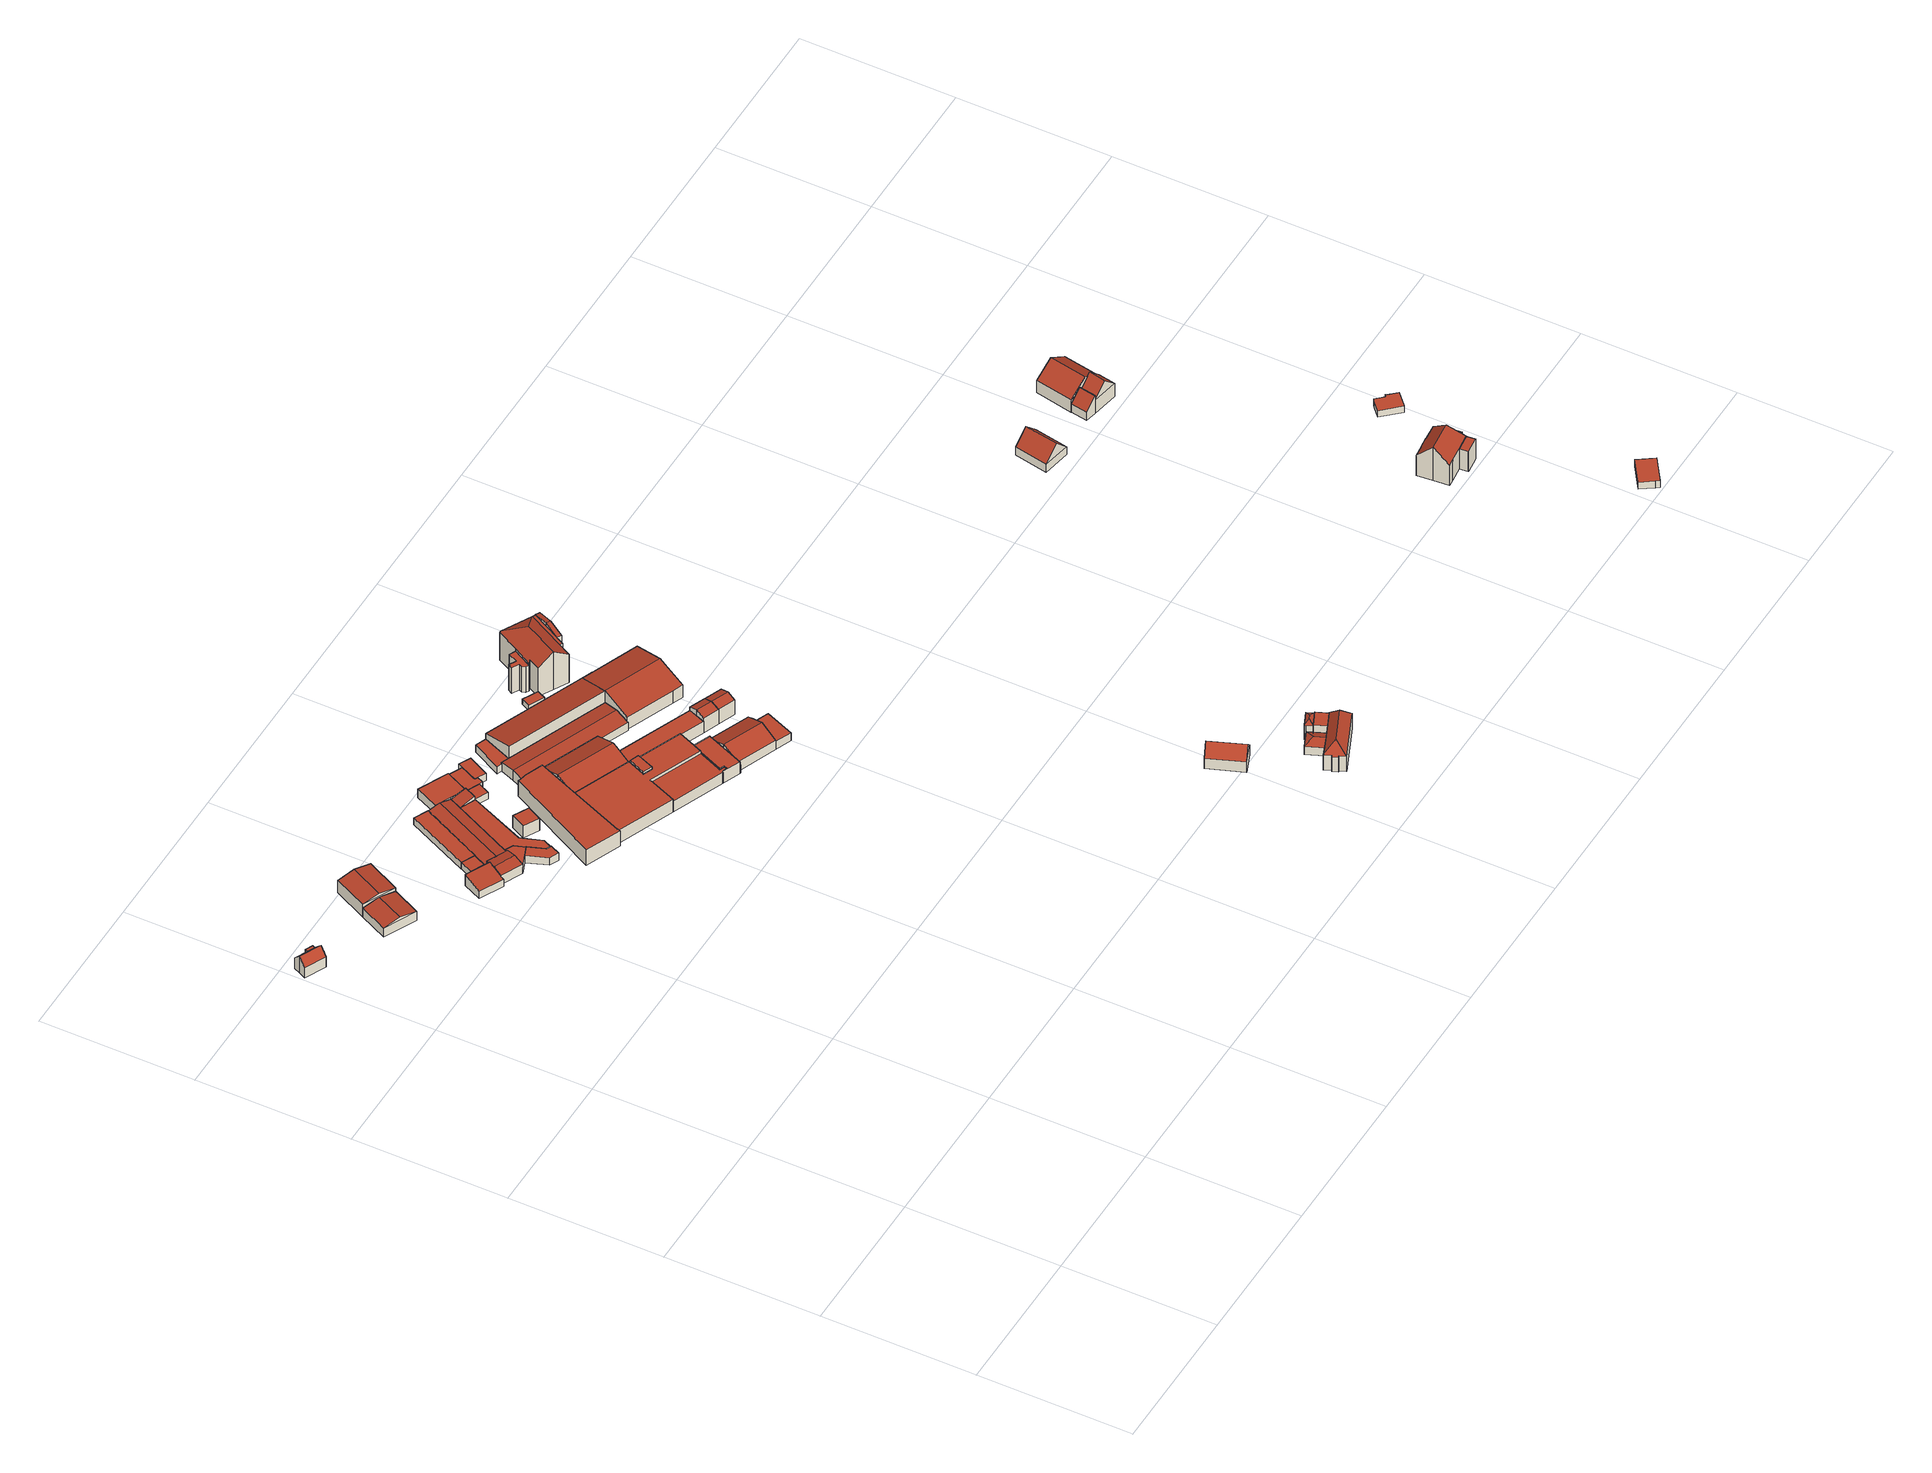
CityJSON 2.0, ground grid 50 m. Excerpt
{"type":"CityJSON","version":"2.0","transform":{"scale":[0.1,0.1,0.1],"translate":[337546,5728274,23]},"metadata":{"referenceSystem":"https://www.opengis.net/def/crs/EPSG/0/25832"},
"CityObjects":{
"building1":{"type":"Building","attributes":{"Gemeindeschluessel":"05170048","Geometrietyp2DReferenz":"3000","function":"31001_2100"},"address":[{"country":"Germany","locality":"Wesel","thoroughfareNumber":"10","thoroughfareName":"An der Lackfabrik"}],"children":["building1-1","building1-2","building1-3"]},
"building1-1":{"type":"BuildingPart","attributes":{"roofType":"3100","measuredHeight":6.51},"parents":["building1"],"geometry":[{"type":"MultiSurface","lod":"2","boundaries":[[[0,1,2,3]],[[4,5,1,0]],[[6,7,5,4]],[[8,9,7,6]],[[10,11,9,8]],[[12,13,11,10]],[[6,4,0,8]],[[3,14,12,10,8,0]],[[1,5,7,9,11,13,15,2]],[[12,14,16,17]],[[15,13,17,16]],[[14,3,18,19]],[[19,18,2,15]]],"semantics":{"surfaces":[{"type":"WallSurface"},{"type":"RoofSurface"},{"type":"GroundSurface"},{"type":"ClosureSurface"}],"values":[0,0,0,0,0,0,1,1,2,0,3,0,3]}}]},
"building1-2":{"type":"BuildingPart","attributes":{"roofType":"1000","measuredHeight":3.34},"address":[{"country":"Germany","locality":"Wesel","thoroughfareNumber":"10","thoroughfareName":"An der Lackfabrik"}],"parents":["building1"],"geometry":[{"type":"MultiSurface","lod":"2","boundaries":[[[20,21,22,23]],[[16,24,21,20]],[[23,22,25,17]],[[16,20,23,17]],[[21,24,25,22]],[[15,13,25,24]],[[16,17,13,15]]],"semantics":{"surfaces":[{"type":"WallSurface"},{"type":"RoofSurface"},{"type":"GroundSurface"},{"type":"ClosureSurface"}],"values":[0,0,0,1,2,0,3]}}]},
"building1-3":{"type":"BuildingPart","attributes":{"roofType":"1000","measuredHeight":2.38},"address":[{"country":"Germany","locality":"Wesel","thoroughfareNumber":"10","thoroughfareName":"An der Lackfabrik"}],"parents":["building1"],"geometry":[{"type":"Solid","lod":"2","boundaries":[[[[26,27,15,19]],[[28,29,27,26]],[[18,2,29,28]],[[26,19,18,28]],[[15,27,29,2]],[[18,19,15,2]]]],"semantics":{"surfaces":[{"type":"WallSurface"},{"type":"RoofSurface"},{"type":"GroundSurface"},{"type":"ClosureSurface"}],"values":[[0,0,0,1,2,3]]}}]},
"building2":{"type":"Building","attributes":{"name":"Tierkrematorium","Geometrietyp2DReferenz":"3000","Gemeindeschluessel":"05170048","function":"31001_1130","roofType":"3100","measuredHeight":4.51},"address":[{"country":"Germany","locality":"Wesel","thoroughfareNumber":"8","thoroughfareName":"An der Lackfabrik"}],"geometry":[{"type":"Solid","lod":"2","boundaries":[[[[30,31,32,33]],[[34,35,31,30]],[[36,37,35,34]],[[33,32,37,36]],[[30,38,34]],[[36,39,33]],[[33,39,38,30]],[[34,38,39,36]],[[31,35,37,32]]]],"semantics":{"surfaces":[{"type":"WallSurface"},{"type":"RoofSurface"},{"type":"GroundSurface"}],"values":[[0,0,0,0,0,0,1,1,2]]}}]},
"building3":{"type":"Building","attributes":{"Geometrietyp2DReferenz":"3000","Gemeindeschluessel":"05170048","function":"31001_2100","roofType":"3100","measuredHeight":5.92},"address":[{"country":"Germany","locality":"Wesel","thoroughfareNumber":"8","thoroughfareName":"An der Lackfabrik"}],"geometry":[{"type":"Solid","lod":"2","boundaries":[[[[40,32,41,42]],[[43,37,32,40]],[[44,45,37,43]],[[42,41,45,44]],[[40,46,43]],[[44,47,42]],[[42,47,46,40]],[[43,46,47,44]],[[32,37,45,41]]]],"semantics":{"surfaces":[{"type":"WallSurface"},{"type":"RoofSurface"},{"type":"GroundSurface"}],"values":[[0,0,0,0,0,0,1,1,2]]}}]},
"building4":{"type":"Building","attributes":{"Geometrietyp2DReferenz":"3000","Gemeindeschluessel":"05170048","function":"31001_3070","roofType":"1000","measuredHeight":2.46},"address":[{"country":"Germany","locality":"Wesel","thoroughfareNumber":"4","thoroughfareName":"An der Lackfabrik"}],"geometry":[{"type":"Solid","lod":"2","boundaries":[[[[48,49,50,51]],[[52,53,49,48]],[[54,55,53,52]],[[51,50,55,54]],[[52,48,51,54]],[[49,53,55,50]]]],"semantics":{"surfaces":[{"type":"WallSurface"},{"type":"RoofSurface"},{"type":"GroundSurface"}],"values":[[0,0,0,0,1,2]]}}]},
"building5":{"type":"Building","attributes":{"name":"Tierheim","Gemeindeschluessel":"05170048","Geometrietyp2DReferenz":"3000","function":"31001_3070"},"address":[{"country":"Germany","locality":"Wesel","thoroughfareNumber":"4","thoroughfareName":"An der Lackfabrik"}],"children":["building5-1","building5-2","building5-3","building5-4","building5-5"]},
"building5-1":{"type":"BuildingPart","attributes":{"roofType":"3100","measuredHeight":3.45},"parents":["building5"],"geometry":[{"type":"Solid","lod":"2","boundaries":[[[[56,57,58,59]],[[60,61,62,63]],[[64,65,61,60]],[[66,67,65,64]],[[68,69,67,66]],[[70,71,69,68]],[[72,73,71,70]],[[74,75,73,72]],[[59,58,75,74]],[[70,68,66,64,60,63,76,72]],[[77,56,59,74,72,76]],[[57,78,79,62,61,65,67,69,71,73,75,58]],[[56,77,78,57]],[[77,76,79,78]],[[76,63,62,79]]]],"semantics":{"surfaces":[{"type":"WallSurface"},{"type":"RoofSurface"},{"type":"GroundSurface"},{"type":"ClosureSurface"}],"values":[[0,0,0,0,0,0,0,0,0,1,1,2,3,3,3]]}}]},
"building5-2":{"type":"BuildingPart","attributes":{"roofType":"3100","measuredHeight":4.24},"parents":["building5"],"geometry":[{"type":"MultiSurface","lod":"2","boundaries":[[[80,62,81,82]],[[83,84,85,86]],[[87,80,82,88,89]],[[83,86,89,88]],[[90,81,62,78,91,85,84]],[[83,88,92,93]],[[93,92,90,84]],[[88,94,92]],[[92,94,82,81,90]],[[80,87,77,76,63]],[[78,79,76,77]],[[63,76,79,62]],[[87,89,95,96]],[[96,95,91,78]],[[89,86,97,95]],[[91,95,97,85]]],"semantics":{"surfaces":[{"type":"WallSurface"},{"type":"RoofSurface"},{"type":"GroundSurface"},{"type":"ClosureSurface"}],"values":[0,0,1,1,2,0,3,0,3,0,3,3,0,3,0,3]}}]},
"building5-3":{"type":"BuildingPart","attributes":{"roofType":"1000","measuredHeight":2.85},"parents":["building5"],"geometry":[{"type":"MultiSurface","lod":"2","boundaries":[[[98,99,57,100]],[[101,102,99,98]],[[97,85,103,104]],[[101,98,100,96,97,104]],[[78,57,99,102,103,85]],[[95,96,78,91]],[[97,95,91,85]],[[96,100,56,77]],[[57,78,77,56]],[[101,104,103,102]]],"semantics":{"surfaces":[{"type":"WallSurface"},{"type":"RoofSurface"},{"type":"GroundSurface"},{"type":"ClosureSurface"}],"values":[0,0,0,1,2,3,3,0,3,3]}}]},
"building5-4":{"type":"BuildingPart","attributes":{"roofType":"1000","measuredHeight":2.89},"parents":["building5"],"geometry":[{"type":"MultiSurface","lod":"2","boundaries":[[[105,103,106,107]],[[108,109,102,110]],[[111,112,109,108]],[[113,114,112,111]],[[107,106,114,113]],[[111,108,110,105,107,113]],[[103,102,109,112,114,106]],[[105,110,101,104]],[[102,103,104,101]]],"semantics":{"surfaces":[{"type":"WallSurface"},{"type":"RoofSurface"},{"type":"GroundSurface"},{"type":"ClosureSurface"}],"values":[0,0,0,0,0,1,2,0,3]}}]},
"building5-5":{"type":"BuildingPart","attributes":{"roofType":"2100","measuredHeight":4.39},"parents":["building5"],"geometry":[{"type":"MultiSurface","lod":"2","boundaries":[[[115,116,117,118]],[[119,120,116,115]],[[121,81,120,119]],[[118,117,84,93]],[[121,119,115,118,93]],[[116,120,81,84,117]],[[121,94,82]],[[92,93,84,90]],[[82,94,92,90,81]]],"semantics":{"surfaces":[{"type":"WallSurface"},{"type":"RoofSurface"},{"type":"GroundSurface"},{"type":"ClosureSurface"}],"values":[0,0,0,0,1,2,0,3,3]}}]},
"building6":{"type":"Building","attributes":{"Geometrietyp2DReferenz":"3000","Gemeindeschluessel":"05170048","function":"51009_1610","roofType":"1000","measuredHeight":2.57},"geometry":[{"type":"Solid","lod":"2","boundaries":[[[[122,69,123,124]],[[66,67,69,122]],[[52,65,67,66]],[[48,125,65,52]],[[124,123,125,48]],[[52,66,122,124,48]],[[69,67,65,125,123]]]],"semantics":{"surfaces":[{"type":"WallSurface"},{"type":"RoofSurface"},{"type":"GroundSurface"}],"values":[[0,0,0,0,0,1,2]]}}]},
"building7":{"type":"Building","attributes":{"Geometrietyp2DReferenz":"3000","Gemeindeschluessel":"05170048","function":"51009_1610","roofType":"1000","measuredHeight":2.35},"geometry":[{"type":"Solid","lod":"2","boundaries":[[[[126,127,128,59]],[[129,130,127,126]],[[131,132,130,129]],[[133,134,132,131]],[[135,136,134,133]],[[137,138,136,135]],[[139,140,138,137]],[[56,141,140,139]],[[59,128,141,56]],[[139,137,135,133,131,129,126,59,56]],[[127,130,132,134,136,138,140,141,128]]]],"semantics":{"surfaces":[{"type":"WallSurface"},{"type":"RoofSurface"},{"type":"GroundSurface"}],"values":[[0,0,0,0,0,0,0,0,0,1,2]]}}]},
"building8":{"type":"Building","attributes":{"Geometrietyp2DReferenz":"3000","Gemeindeschluessel":"05170048","function":"31001_2463","roofType":"1000","measuredHeight":4.58},"address":[{"country":"Germany","locality":"Wesel","thoroughfareNumber":"4","thoroughfareName":"An der Lackfabrik"}],"geometry":[{"type":"Solid","lod":"2","boundaries":[[[[142,143,144,145]],[[146,147,143,142]],[[148,149,147,146]],[[145,144,149,148]],[[146,142,145,148]],[[143,147,149,144]]]],"semantics":{"surfaces":[{"type":"WallSurface"},{"type":"RoofSurface"},{"type":"GroundSurface"}],"values":[[0,0,0,0,1,2]]}}]},
"building9":{"type":"Building","attributes":{"Geometrietyp2DReferenz":"3000","Gemeindeschluessel":"05170048","function":"31001_2100","roofType":"1000","measuredHeight":5.98},"address":[{"country":"Germany","locality":"Wesel","thoroughfareNumber":"301","thoroughfareName":"Brüner Landstraße"}],"geometry":[{"type":"Solid","lod":"2","boundaries":[[[[150,151,152,153]],[[154,155,151,150]],[[156,157,155,154]],[[158,159,157,156]],[[160,161,159,158]],[[162,163,161,160]],[[164,165,163,162]],[[166,167,165,164]],[[168,169,167,166]],[[153,152,169,168]],[[166,164,162,160,158,156,154,150,153,168]],[[151,155,157,159,161,163,165,167,169,152]]]],"semantics":{"surfaces":[{"type":"WallSurface"},{"type":"RoofSurface"},{"type":"GroundSurface"}],"values":[[0,0,0,0,0,0,0,0,0,0,1,2]]}}]},
"building10":{"type":"Building","attributes":{"Geometrietyp2DReferenz":"3000","Gemeindeschluessel":"05170048","function":"31001_3070","roofType":"2100","measuredHeight":3.83},"address":[{"country":"Germany","locality":"Wesel","thoroughfareNumber":"4","thoroughfareName":"An der Lackfabrik"}],"geometry":[{"type":"Solid","lod":"2","boundaries":[[[[170,171,172,74]],[[173,127,171,170]],[[59,128,127,173]],[[74,172,128,59]],[[173,170,74,59]],[[171,127,128,172]]]],"semantics":{"surfaces":[{"type":"WallSurface"},{"type":"RoofSurface"},{"type":"GroundSurface"}],"values":[[0,0,0,0,1,2]]}}]},
"building11":{"type":"Building","attributes":{"Geometrietyp2DReferenz":"3000","Gemeindeschluessel":"05170048","function":"31001_3070","roofType":"1000","measuredHeight":3.19},"address":[{"country":"Germany","locality":"Wesel","thoroughfareNumber":"4","thoroughfareName":"An der Lackfabrik"}],"geometry":[{"type":"Solid","lod":"2","boundaries":[[[[174,175,176,177]],[[178,179,175,174]],[[180,75,179,178]],[[181,71,75,180]],[[177,176,71,181]],[[180,178,174,177,181]],[[175,179,75,71,176]]]],"semantics":{"surfaces":[{"type":"WallSurface"},{"type":"RoofSurface"},{"type":"GroundSurface"}],"values":[[0,0,0,0,0,1,2]]}}]},
"building12":{"type":"Building","attributes":{"Geometrietyp2DReferenz":"3000","Gemeindeschluessel":"05170048","function":"31001_3070","roofType":"1000","measuredHeight":2.64},"address":[{"country":"Germany","locality":"Wesel","thoroughfareNumber":"4","thoroughfareName":"An der Lackfabrik"}],"geometry":[{"type":"Solid","lod":"2","boundaries":[[[[182,183,171,184]],[[185,186,183,182]],[[187,127,186,185]],[[184,171,127,187]],[[185,182,184,187]],[[183,186,127,171]]]],"semantics":{"surfaces":[{"type":"WallSurface"},{"type":"RoofSurface"},{"type":"GroundSurface"}],"values":[[0,0,0,0,1,2]]}}]},
"building13":{"type":"Building","attributes":{"Geometrietyp2DReferenz":"3000","Gemeindeschluessel":"05170048","function":"31001_3070","roofType":"1000","measuredHeight":2.71},"address":[{"country":"Germany","locality":"Wesel","thoroughfareNumber":"4","thoroughfareName":"An der Lackfabrik"}],"geometry":[{"type":"Solid","lod":"2","boundaries":[[[[188,189,175,190]],[[191,192,189,188]],[[193,194,192,191]],[[195,196,194,193]],[[182,197,196,195]],[[184,179,197,182]],[[190,175,179,184]],[[182,195,193,191,188,190,184]],[[189,192,194,196,197,179,175]]]],"semantics":{"surfaces":[{"type":"WallSurface"},{"type":"RoofSurface"},{"type":"GroundSurface"}],"values":[[0,0,0,0,0,0,0,1,2]]}}]},
"building14":{"type":"Building","attributes":{"Geometrietyp2DReferenz":"3000","Gemeindeschluessel":"05170048","function":"31001_3070","roofType":"1000","measuredHeight":2.79},"address":[{"country":"Germany","locality":"Wesel","thoroughfareNumber":"4","thoroughfareName":"An der Lackfabrik"}],"geometry":[{"type":"Solid","lod":"2","boundaries":[[[[188,198,199,191]],[[200,201,198,188]],[[202,203,201,200]],[[204,205,203,202]],[[193,206,205,204]],[[191,199,206,193]],[[204,202,200,188,191,193]],[[198,201,203,205,206,199]]]],"semantics":{"surfaces":[{"type":"WallSurface"},{"type":"RoofSurface"},{"type":"GroundSurface"}],"values":[[0,0,0,0,0,0,1,2]]}}]},
"building15":{"type":"Building","attributes":{"Geometrietyp2DReferenz":"3000","Gemeindeschluessel":"05170048","function":"31001_2100","roofType":"1000","measuredHeight":5},"address":[{"country":"Germany","locality":"Wesel","thoroughfareNumber":"301","thoroughfareName":"Brüner Landstraße"}],"geometry":[{"type":"Solid","lod":"2","boundaries":[[[[207,208,209,210]],[[211,212,208,207]],[[213,214,212,211]],[[215,216,214,213]],[[217,218,216,215]],[[219,220,218,217]],[[221,222,220,219]],[[223,224,222,221]],[[225,226,224,223]],[[227,228,226,225]],[[229,230,228,227]],[[231,232,230,229]],[[210,209,232,231]],[[229,227,225,223,221,219,217,215,213,211,207,210,231]],[[208,212,214,216,218,220,222,224,226,228,230,232,209]]]],"semantics":{"surfaces":[{"type":"WallSurface"},{"type":"RoofSurface"},{"type":"GroundSurface"}],"values":[[0,0,0,0,0,0,0,0,0,0,0,0,0,1,2]]}}]},
"building16":{"type":"Building","attributes":{"Geometrietyp2DReferenz":"3000","Gemeindeschluessel":"05170048","function":"31001_2100","roofType":"3100","measuredHeight":7.19},"address":[{"country":"Germany","locality":"Wesel","thoroughfareNumber":"301","thoroughfareName":"Brüner Landstraße"}],"geometry":[{"type":"Solid","lod":"2","boundaries":[[[[233,208,212,234]],[[235,236,208,233]],[[237,238,236,235]],[[239,240,238,237]],[[241,242,240,239]],[[243,244,242,241]],[[234,212,244,243]],[[233,234,243,241,235]],[[239,237,235,241]],[[208,236,238,240,242,244,212]]]],"semantics":{"surfaces":[{"type":"WallSurface"},{"type":"RoofSurface"},{"type":"GroundSurface"}],"values":[[0,0,0,0,0,0,0,1,1,2]]}}]},
"building17":{"type":"Building","attributes":{"Geometrietyp2DReferenz":"3000","Gemeindeschluessel":"05170048","function":"31001_2100","roofType":"1000","measuredHeight":4.25},"address":[{"country":"Germany","locality":"Wesel","thoroughfareNumber":"301","thoroughfareName":"Brüner Landstraße"}],"geometry":[{"type":"Solid","lod":"2","boundaries":[[[[245,226,228,246]],[[247,248,226,245]],[[249,250,248,247]],[[251,252,250,249]],[[253,254,252,251]],[[255,230,254,253]],[[246,228,230,255]],[[253,251,249,247,245,246,255]],[[226,248,250,252,254,230,228]]]],"semantics":{"surfaces":[{"type":"WallSurface"},{"type":"RoofSurface"},{"type":"GroundSurface"}],"values":[[0,0,0,0,0,0,0,1,2]]}}]},
"building18":{"type":"Building","attributes":{"Geometrietyp2DReferenz":"3000","Gemeindeschluessel":"05170048","function":"31001_2100","roofType":"1000","measuredHeight":2.74},"address":[{"country":"Germany","locality":"Wesel","thoroughfareNumber":"301","thoroughfareName":"Brüner Landstraße"}],"geometry":[{"type":"Solid","lod":"2","boundaries":[[[[256,257,258,259]],[[260,261,257,256]],[[262,263,261,260]],[[264,265,263,262]],[[266,267,265,264]],[[259,258,267,266]],[[264,262,260,256,259,266]],[[257,261,263,265,267,258]]]],"semantics":{"surfaces":[{"type":"WallSurface"},{"type":"RoofSurface"},{"type":"GroundSurface"}],"values":[[0,0,0,0,0,0,1,2]]}}]},
"building19":{"type":"Building","attributes":{"Geometrietyp2DReferenz":"3000","Gemeindeschluessel":"05170048","function":"31001_2100","roofType":"1000","measuredHeight":5.87},"address":[{"country":"Germany","locality":"Wesel","thoroughfareNumber":"301","thoroughfareName":"Brüner Landstraße"}],"geometry":[{"type":"Solid","lod":"2","boundaries":[[[[268,269,270,271]],[[272,273,269,268]],[[274,275,273,272]],[[271,270,275,274]],[[272,268,271,274]],[[269,273,275,270]]]],"semantics":{"surfaces":[{"type":"WallSurface"},{"type":"RoofSurface"},{"type":"GroundSurface"}],"values":[[0,0,0,0,1,2]]}}]},
"building20":{"type":"Building","attributes":{"Geometrietyp2DReferenz":"3000","Gemeindeschluessel":"05170048","function":"31001_2100","roofType":"3100","measuredHeight":4.05},"address":[{"country":"Germany","locality":"Wesel","thoroughfareNumber":"301","thoroughfareName":"Brüner Landstraße"}],"geometry":[{"type":"Solid","lod":"2","boundaries":[[[[276,277,278,279]],[[280,281,277,276]],[[282,283,281,280]],[[284,163,283,282]],[[285,161,163,284]],[[286,287,161,285]],[[288,289,287,286]],[[290,291,289,288]],[[292,293,291,290]],[[294,295,293,292]],[[279,278,295,294]],[[285,284,282,280,276,279,286]],[[294,292,290,288,286,279]],[[277,281,283,163,161,287,289,291,293,295,278]]]],"semantics":{"surfaces":[{"type":"WallSurface"},{"type":"RoofSurface"},{"type":"GroundSurface"}],"values":[[0,0,0,0,0,0,0,0,0,0,0,1,1,2]]}}]},
"building21":{"type":"Building","attributes":{"Geometrietyp2DReferenz":"3000","Gemeindeschluessel":"05170048","function":"31001_2100","roofType":"1000","measuredHeight":4.6},"address":[{"country":"Germany","locality":"Wesel","thoroughfareNumber":"301","thoroughfareName":"Brüner Landstraße"}],"geometry":[{"type":"Solid","lod":"2","boundaries":[[[[296,250,252,297]],[[298,248,250,296]],[[299,226,248,298]],[[300,224,226,299]],[[301,302,224,300]],[[303,304,302,301]],[[305,254,304,303]],[[297,252,254,305]],[[303,301,300,299,298,296,297,305]],[[250,248,226,224,302,304,254,252]]]],"semantics":{"surfaces":[{"type":"WallSurface"},{"type":"RoofSurface"},{"type":"GroundSurface"}],"values":[[0,0,0,0,0,0,0,0,1,2]]}}]},
"building22":{"type":"Building","attributes":{"Geometrietyp2DReferenz":"3000","Gemeindeschluessel":"05170048","function":"31001_2100","roofType":"1000","measuredHeight":4.47},"address":[{"country":"Germany","locality":"Wesel","thoroughfareNumber":"301","thoroughfareName":"Brüner Landstraße"}],"geometry":[{"type":"Solid","lod":"2","boundaries":[[[[306,244,212,307]],[[308,309,244,306]],[[310,311,309,308]],[[312,222,311,310]],[[313,220,222,312]],[[314,214,220,313]],[[307,212,214,314]],[[313,312,310,308,306,307,314]],[[244,309,311,222,220,214,212]]]],"semantics":{"surfaces":[{"type":"WallSurface"},{"type":"RoofSurface"},{"type":"GroundSurface"}],"values":[[0,0,0,0,0,0,0,1,2]]}}]},
"building23":{"type":"Building","attributes":{"Geometrietyp2DReferenz":"3000","Gemeindeschluessel":"05170048","function":"31001_2100","roofType":"3100","measuredHeight":6.1},"address":[{"country":"Germany","locality":"Wesel","thoroughfareNumber":"301","thoroughfareName":"Brüner Landstraße"}],"geometry":[{"type":"Solid","lod":"2","boundaries":[[[[315,316,317,318]],[[319,304,316,315]],[[320,321,304,319]],[[322,302,321,320]],[[323,324,302,322]],[[325,326,324,323]],[[327,328,326,325]],[[329,330,328,327]],[[331,332,330,329]],[[318,317,332,331]],[[319,315,318,331,329,327,320]],[[325,323,322,320,327]],[[316,304,321,302,324,326,328,330,332,317]]]],"semantics":{"surfaces":[{"type":"WallSurface"},{"type":"RoofSurface"},{"type":"GroundSurface"}],"values":[[0,0,0,0,0,0,0,0,0,0,1,1,2]]}}]},
"building24":{"type":"Building","attributes":{"Gemeindeschluessel":"05170048","Geometrietyp2DReferenz":"3000","function":"31001_2100"},"address":[{"country":"Germany","locality":"Wesel","thoroughfareNumber":"301","thoroughfareName":"Brüner Landstraße"}],"children":["building24-1","building24-2"]},
"building24-1":{"type":"BuildingPart","attributes":{"roofType":"3100","measuredHeight":7.58},"parents":["building24"],"geometry":[{"type":"Solid","lod":"2","boundaries":[[[[333,295,277,334]],[[335,336,337,338]],[[339,340,336,335]],[[341,342,340,339]],[[343,344,342,341]],[[345,346,344,343]],[[347,348,346,345]],[[334,277,348,347]],[[333,334,347,345,343,341,349]],[[339,335,338,349,341]],[[295,350,337,336,340,342,344,346,348,277]],[[333,349,350,295]],[[337,350,349,338]]]],"semantics":{"surfaces":[{"type":"WallSurface"},{"type":"RoofSurface"},{"type":"GroundSurface"},{"type":"ClosureSurface"}],"values":[[0,0,0,0,0,0,0,0,1,1,2,3,3]]}}]},
"building24-2":{"type":"BuildingPart","attributes":{"roofType":"2100","measuredHeight":7.66},"parents":["building24"],"geometry":[{"type":"MultiSurface","lod":"2","boundaries":[[[351,352,293,353]],[[354,337,352,351]],[[353,293,295,355]],[[354,351,353,355]],[[352,337,295,293]],[[354,355,333,349,338]],[[295,350,349,333]],[[338,349,350,337]]],"semantics":{"surfaces":[{"type":"WallSurface"},{"type":"RoofSurface"},{"type":"GroundSurface"},{"type":"ClosureSurface"}],"values":[0,0,0,1,2,0,3,3]}}]},
"building25":{"type":"Building","attributes":{"Geometrietyp2DReferenz":"3000","Gemeindeschluessel":"05170048","function":"31001_2723","roofType":"1000","measuredHeight":1.92},"address":[{"country":"Germany","locality":"Wesel","thoroughfareNumber":"303","thoroughfareName":"Brüner Landstraße"}],"geometry":[{"type":"Solid","lod":"2","boundaries":[[[[356,357,358,359]],[[360,361,357,356]],[[362,363,361,360]],[[359,358,363,362]],[[360,356,359,362]],[[357,361,363,358]]]],"semantics":{"surfaces":[{"type":"WallSurface"},{"type":"RoofSurface"},{"type":"GroundSurface"}],"values":[[0,0,0,0,1,2]]}}]},
"building26":{"type":"Building","attributes":{"Geometrietyp2DReferenz":"3000","Gemeindeschluessel":"05170048","function":"31001_2100","roofType":"1000","measuredHeight":2.97},"address":[{"country":"Germany","locality":"Wesel","thoroughfareNumber":"301","thoroughfareName":"Brüner Landstraße"}],"geometry":[{"type":"Solid","lod":"2","boundaries":[[[[364,365,366,367]],[[368,369,365,364]],[[370,371,369,368]],[[367,366,371,370]],[[368,364,367,370]],[[365,369,371,366]]]],"semantics":{"surfaces":[{"type":"WallSurface"},{"type":"RoofSurface"},{"type":"GroundSurface"}],"values":[[0,0,0,0,1,2]]}}]},
"building27":{"type":"Building","attributes":{"Geometrietyp2DReferenz":"3000","Gemeindeschluessel":"05170048","function":"31001_2100","roofType":"3100","measuredHeight":6.7},"address":[{"country":"Germany","locality":"Wesel","thoroughfareNumber":"301","thoroughfareName":"Brüner Landstraße"}],"geometry":[{"type":"Solid","lod":"2","boundaries":[[[[372,373,311,374]],[[375,309,373,372]],[[376,377,309,375]],[[378,379,377,376]],[[380,381,379,378]],[[374,311,381,380]],[[374,380,378,372]],[[376,375,372,378]],[[373,309,377,379,381,311]]]],"semantics":{"surfaces":[{"type":"WallSurface"},{"type":"RoofSurface"},{"type":"GroundSurface"}],"values":[[0,0,0,0,0,0,1,1,2]]}}]},
"building28":{"type":"Building","attributes":{"Geometrietyp2DReferenz":"3000","Gemeindeschluessel":"05170048","function":"31001_2100","roofType":"3100","measuredHeight":6.64},"address":[{"country":"Germany","locality":"Wesel","thoroughfareNumber":"301","thoroughfareName":"Brüner Landstraße"}],"geometry":[{"type":"Solid","lod":"2","boundaries":[[[[382,383,384,385]],[[380,386,383,382]],[[378,387,386,380]],[[376,388,387,378]],[[389,390,388,376]],[[391,392,390,389]],[[385,384,392,391]],[[380,382,385,378]],[[391,389,376,378,385]],[[383,386,387,388,390,392,384]]]],"semantics":{"surfaces":[{"type":"WallSurface"},{"type":"RoofSurface"},{"type":"GroundSurface"}],"values":[[0,0,0,0,0,0,0,1,1,2]]}}]},
"building29":{"type":"Building","attributes":{"Geometrietyp2DReferenz":"3000","Gemeindeschluessel":"05170048","function":"31001_2100","roofType":"1000","measuredHeight":2.75},"address":[{"country":"Germany","locality":"Wesel","thoroughfareNumber":"301","thoroughfareName":"Brüner Landstraße"}],"geometry":[{"type":"Solid","lod":"2","boundaries":[[[[393,394,395,396]],[[397,398,394,393]],[[399,400,398,397]],[[396,395,400,399]],[[397,393,396,399]],[[394,398,400,395]]]],"semantics":{"surfaces":[{"type":"WallSurface"},{"type":"RoofSurface"},{"type":"GroundSurface"}],"values":[[0,0,0,0,1,2]]}}]},
"building30":{"type":"Building","attributes":{"Gemeindeschluessel":"05170048","Geometrietyp2DReferenz":"3000","function":"31001_1130"},"address":[{"country":"Germany","locality":"Wesel","thoroughfareNumber":"303","thoroughfareName":"Brüner Landstraße"}],"children":["building30-1","building30-2","building30-3","building30-4","building30-5"]},
"building30-1":{"type":"BuildingPart","attributes":{"roofType":"5000","measuredHeight":14.68},"parents":["building30"],"geometry":[{"type":"MultiSurface","lod":"2","boundaries":[[[401,402,403,404]],[[405,406,402,401]],[[407,408,406,405]],[[409,410,411,412]],[[413,414,410,409]],[[415,416,414,413]],[[417,418,416,415]],[[419,420,418,417]],[[404,403,421,422]],[[413,409,412,407,423]],[[407,405,423]],[[405,401,404,422,419,417,415,413,423]],[[402,406,408,411,410,414,416,418,420,421,403]],[[412,411,408,407]],[[419,422,424,425]],[[421,420,425,424]]],"semantics":{"surfaces":[{"type":"WallSurface"},{"type":"RoofSurface"},{"type":"GroundSurface"},{"type":"ClosureSurface"}],"values":[0,0,0,0,0,0,0,0,0,1,1,1,2,3,0,3]}}]},
"building30-2":{"type":"BuildingPart","attributes":{"roofType":"1000","measuredHeight":9.96},"parents":["building30"],"geometry":[{"type":"Solid","lod":"2","boundaries":[[[[426,427,428,429]],[[430,431,427,426]],[[432,433,431,430]],[[434,435,433,432]],[[436,437,435,434]],[[438,439,437,436]],[[424,421,439,438]],[[429,428,420,425]],[[424,438,436,434,432,430,426,429,425]],[[427,431,433,435,437,439,421,420,428]],[[424,425,420,421]]]],"semantics":{"surfaces":[{"type":"WallSurface"},{"type":"RoofSurface"},{"type":"GroundSurface"},{"type":"ClosureSurface"}],"values":[[0,0,0,0,0,0,0,0,1,2,3]]}}]},
"building30-3":{"type":"BuildingPart","attributes":{"roofType":"1000","measuredHeight":11.05},"parents":["building30"],"geometry":[{"type":"MultiSurface","lod":"2","boundaries":[[[412,411,440,441]],[[442,443,408,407]],[[441,440,444,445]],[[442,407,412,441,445]],[[411,408,443,444,440]],[[407,408,411,412]],[[446,445,444,447]],[[442,446,447,443]]],"semantics":{"surfaces":[{"type":"WallSurface"},{"type":"RoofSurface"},{"type":"GroundSurface"},{"type":"ClosureSurface"}],"values":[0,0,0,1,2,3,3,3]}}]},
"building30-4":{"type":"BuildingPart","attributes":{"roofType":"3100","measuredHeight":12.26},"parents":["building30"],"geometry":[{"type":"MultiSurface","lod":"2","boundaries":[[[448,449,450,451]],[[452,444,449,448]],[[453,454,443,455]],[[451,450,456,457]],[[452,448,451,458]],[[457,453,455,458,451]],[[449,444,447,443,454,456,450]],[[452,458,446,445]],[[445,446,447,444]],[[458,455,442,446]],[[447,446,442,443]],[[453,457,459,460]],[[456,454,460,459]]],"semantics":{"surfaces":[{"type":"WallSurface"},{"type":"RoofSurface"},{"type":"GroundSurface"},{"type":"ClosureSurface"}],"values":[0,0,0,0,1,1,2,0,3,0,3,0,3]}}]},
"building30-5":{"type":"BuildingPart","attributes":{"roofType":"1000","measuredHeight":5.72},"parents":["building30"],"geometry":[{"type":"Solid","lod":"2","boundaries":[[[[461,462,454,460]],[[463,464,462,461]],[[459,456,464,463]],[[461,460,459,463]],[[454,462,464,456]],[[459,460,454,456]]]],"semantics":{"surfaces":[{"type":"WallSurface"},{"type":"RoofSurface"},{"type":"GroundSurface"},{"type":"ClosureSurface"}],"values":[[0,0,0,1,2,3]]}}]},
"building31":{"type":"Building","attributes":{"Geometrietyp2DReferenz":"3000","Gemeindeschluessel":"05170048","function":"31001_2463","roofType":"3100","measuredHeight":7.6},"address":[{"country":"Germany","locality":"Wesel","thoroughfareNumber":"300","thoroughfareName":"Brüner Landstraße"}],"geometry":[{"type":"Solid","lod":"2","boundaries":[[[[465,466,467,468]],[[469,470,466,465]],[[471,472,470,469]],[[468,467,472,471]],[[465,473,469]],[[471,474,468]],[[468,474,473,465]],[[469,473,474,471]],[[466,470,472,467]]]],"semantics":{"surfaces":[{"type":"WallSurface"},{"type":"RoofSurface"},{"type":"GroundSurface"}],"values":[[0,0,0,0,0,0,1,1,2]]}}]},
"building32":{"type":"Building","attributes":{"Geometrietyp2DReferenz":"3000","Gemeindeschluessel":"05170048","function":"31001_1010","roofType":"5000","measuredHeight":4.34},"address":[{"country":"Germany","locality":"Wesel","thoroughfareNumber":"300","thoroughfareName":"Brüner Landstraße"}],"geometry":[{"type":"Solid","lod":"2","boundaries":[[[[475,476,477,478]],[[479,480,476,475]],[[481,482,480,479]],[[483,484,482,481]],[[485,486,484,483]],[[478,477,486,485]],[[483,481,479,475,487]],[[475,478,487]],[[478,485,483,487]],[[476,480,482,484,486,477]]]],"semantics":{"surfaces":[{"type":"WallSurface"},{"type":"RoofSurface"},{"type":"GroundSurface"}],"values":[[0,0,0,0,0,0,1,1,1,2]]}}]},
"building33":{"type":"Building","attributes":{"Gemeindeschluessel":"05170048","Geometrietyp2DReferenz":"3000","function":"31001_1010"},"address":[{"country":"Germany","locality":"Wesel","thoroughfareNumber":"300","thoroughfareName":"Brüner Landstraße"}],"children":["building33-1","building33-2"]},
"building33-1":{"type":"BuildingPart","attributes":{"roofType":"3200","measuredHeight":9.84},"parents":["building33"],"geometry":[{"type":"Solid","lod":"2","boundaries":[[[[488,489,490,491]],[[492,493,489,488]],[[494,495,493,492]],[[496,497,495,494]],[[498,499,497,496]],[[500,501,499,498]],[[502,486,501,500]],[[503,482,486,502]],[[504,482,503]],[[505,506,507,508]],[[491,490,506,505]],[[509,488,491,510]],[[491,505,510]],[[510,505,508,504,503,502,500,509]],[[500,498,496,494,492,488,509]],[[489,493,495,497,499,501,486,482,507,506,490]],[[508,507,482,504]]]],"semantics":{"surfaces":[{"type":"WallSurface"},{"type":"RoofSurface"},{"type":"GroundSurface"},{"type":"ClosureSurface"}],"values":[[0,0,0,0,0,0,0,0,0,0,0,1,1,1,1,2,3]]}}]},
"building33-2":{"type":"BuildingPart","attributes":{"roofType":"1000","measuredHeight":5.88},"parents":["building33"],"geometry":[{"type":"Solid","lod":"2","boundaries":[[[[511,512,480,513]],[[508,507,512,511]],[[513,480,482,504]],[[508,511,513,504]],[[512,507,482,480]],[[504,482,507,508]]]],"semantics":{"surfaces":[{"type":"WallSurface"},{"type":"RoofSurface"},{"type":"GroundSurface"},{"type":"ClosureSurface"}],"values":[[0,0,0,1,2,3]]}}]},
"building34":{"type":"Building","attributes":{"Geometrietyp2DReferenz":"3000","Gemeindeschluessel":"05170048","function":"31001_1010","roofType":"3200","measuredHeight":6.3},"address":[{"country":"Germany","locality":"Wesel","thoroughfareNumber":"300","thoroughfareName":"Brüner Landstraße"}],"geometry":[{"type":"Solid","lod":"2","boundaries":[[[[514,515,516,517]],[[518,519,515,514]],[[520,521,519,518]],[[522,523,521,520]],[[517,516,523,522]],[[524,520,518,525]],[[518,514,517,525]],[[525,517,522,524]],[[522,520,524]],[[515,519,521,523,516]]]],"semantics":{"surfaces":[{"type":"WallSurface"},{"type":"RoofSurface"},{"type":"GroundSurface"}],"values":[[0,0,0,0,0,1,1,1,1,2]]}}]},
"building35":{"type":"Building","attributes":{"Geometrietyp2DReferenz":"3000","Gemeindeschluessel":"05170048","function":"31001_1010","roofType":"3100","measuredHeight":7.72},"address":[{"country":"Germany","locality":"Wesel","thoroughfareNumber":"310","thoroughfareName":"Brüner Landstraße"}],"geometry":[{"type":"Solid","lod":"2","boundaries":[[[[526,527,528,529]],[[530,531,527,526]],[[532,533,531,530]],[[529,528,533,532]],[[526,534,530]],[[532,535,529]],[[529,535,534,526]],[[530,534,535,532]],[[527,531,533,528]]]],"semantics":{"surfaces":[{"type":"WallSurface"},{"type":"RoofSurface"},{"type":"GroundSurface"}],"values":[[0,0,0,0,0,0,1,1,2]]}}]},
"building36":{"type":"Building","attributes":{"Gemeindeschluessel":"05170048","Geometrietyp2DReferenz":"3000","function":"31001_1010"},"address":[{"country":"Germany","locality":"Wesel","thoroughfareNumber":"302","thoroughfareName":"Brüner Landstraße"}],"children":["building36-1","building36-2"]},
"building36-1":{"type":"BuildingPart","attributes":{"roofType":"5000","measuredHeight":13.07},"parents":["building36"],"geometry":[{"type":"Solid","lod":"2","boundaries":[[[[536,537,538,539]],[[540,541,537,536]],[[542,543,541,540]],[[544,545,543,542]],[[546,547,545,544]],[[548,549,547,546]],[[550,551,549,548]],[[552,553,551,550]],[[554,555,553,552]],[[556,557,555,554]],[[558,559,557,556]],[[560,561,559,558]],[[542,540,536,539,562,563]],[[562,560,558,556,554,563]],[[554,552,550,548,546,544,542,563]],[[538,537,541,543,545,547,549,551,553,555,557,559,561,564]],[[539,538,564,562]],[[561,560,562,564]]]],"semantics":{"surfaces":[{"type":"WallSurface"},{"type":"RoofSurface"},{"type":"GroundSurface"},{"type":"ClosureSurface"}],"values":[[0,0,0,0,0,0,0,0,0,0,0,0,1,1,1,2,3,3]]}}]},
"building36-2":{"type":"BuildingPart","attributes":{"roofType":"1000","measuredHeight":7.94},"parents":["building36"],"geometry":[{"type":"MultiSurface","lod":"2","boundaries":[[[565,566,567,568]],[[569,570,566,565]],[[539,538,570,569]],[[571,572,561,573]],[[574,575,572,571]],[[568,567,575,574]],[[571,573,539,569,565,568,574]],[[566,570,538,561,572,575,567]],[[562,573,560]],[[562,564,538,539]],[[562,560,561,564]]],"semantics":{"surfaces":[{"type":"WallSurface"},{"type":"RoofSurface"},{"type":"GroundSurface"},{"type":"ClosureSurface"}],"values":[0,0,0,0,0,0,1,2,0,3,3]}}]},
"building37":{"type":"Building","attributes":{"Geometrietyp2DReferenz":"3000","Gemeindeschluessel":"05170048","function":"51009_1610","roofType":"2100","measuredHeight":6.94},"geometry":[{"type":"Solid","lod":"2","boundaries":[[[[576,577,578,579]],[[580,581,577,576]],[[582,583,581,580]],[[579,578,583,582]],[[580,576,579,582]],[[577,581,583,578]]]],"semantics":{"surfaces":[{"type":"WallSurface"},{"type":"RoofSurface"},{"type":"GroundSurface"}],"values":[[0,0,0,0,1,2]]}}]},
"building38":{"type":"Building","attributes":{"name":"Abelkath","Gemeindeschluessel":"05170048","Geometrietyp2DReferenz":"3000","function":"31001_1010"},"address":[{"country":"Germany","locality":"Wesel","thoroughfareNumber":"308","thoroughfareName":"Brüner Landstraße"}],"children":["building38-1","building38-2"]},
"building38-1":{"type":"BuildingPart","attributes":{"roofType":"3100","measuredHeight":9.11},"parents":["building38"],"geometry":[{"type":"MultiSurface","lod":"2","boundaries":[[[584,585,586,587]],[[588,589,585,584]],[[590,591,589,588]],[[584,592,588]],[[587,593,592,584]],[[588,592,593,590]],[[585,589,591,586]],[[594,587,586,595]],[[590,594,595,591]],[[587,594,596,597,593]],[[590,598,596,594]],[[596,598,597]]],"semantics":{"surfaces":[{"type":"WallSurface"},{"type":"RoofSurface"},{"type":"GroundSurface"},{"type":"ClosureSurface"}],"values":[0,0,0,0,1,1,2,0,3,0,3,3]}}]},
"building38-2":{"type":"BuildingPart","attributes":{"roofType":"3100","measuredHeight":9.48},"parents":["building38"],"geometry":[{"type":"MultiSurface","lod":"2","boundaries":[[[599,600,591,601]],[[602,603,600,599]],[[596,595,603,602]],[[599,604,602]],[[601,605,604,599]],[[602,604,605,596]],[[600,603,595,591]],[[598,601,590]],[[594,590,591,595]],[[596,598,590,594]],[[601,598,597,605]],[[598,596,597]]],"semantics":{"surfaces":[{"type":"WallSurface"},{"type":"RoofSurface"},{"type":"GroundSurface"},{"type":"ClosureSurface"}],"values":[0,0,0,0,1,1,2,0,3,3,0,3]}}]},
"building39":{"type":"Building","attributes":{"Geometrietyp2DReferenz":"3000","Gemeindeschluessel":"05170048","function":"31001_2463","roofType":"1000","measuredHeight":2.61},"address":[{"country":"Germany","locality":"Wesel","thoroughfareNumber":"302","thoroughfareName":"Brüner Landstraße"}],"geometry":[{"type":"Solid","lod":"2","boundaries":[[[[606,607,608,609]],[[610,611,607,606]],[[612,613,611,610]],[[614,615,613,612]],[[616,617,615,614]],[[609,608,617,616]],[[614,612,610,606,609,616]],[[607,611,613,615,617,608]]]],"semantics":{"surfaces":[{"type":"WallSurface"},{"type":"RoofSurface"},{"type":"GroundSurface"}],"values":[[0,0,0,0,0,0,1,2]]}}]},
"building40":{"type":"Building","attributes":{"Geometrietyp2DReferenz":"3000","Gemeindeschluessel":"05170048","function":"31001_1010","roofType":"1000","measuredHeight":5.46},"address":[{"country":"Germany","locality":"Wesel","thoroughfareNumber":"302","thoroughfareName":"Brüner Landstraße"}],"geometry":[{"type":"Solid","lod":"2","boundaries":[[[[618,619,620,621]],[[622,623,619,618]],[[624,625,623,622]],[[621,620,625,624]],[[622,618,621,624]],[[619,623,625,620]]]],"semantics":{"surfaces":[{"type":"WallSurface"},{"type":"RoofSurface"},{"type":"GroundSurface"}],"values":[[0,0,0,0,1,2]]}}]},
"building41":{"type":"Building","attributes":{"Geometrietyp2DReferenz":"3000","Gemeindeschluessel":"05170048","function":"31001_2463","roofType":"1000","measuredHeight":2.56},"address":[{"country":"Germany","locality":"Wesel","thoroughfareNumber":"302","thoroughfareName":"Brüner Landstraße"}],"geometry":[{"type":"Solid","lod":"2","boundaries":[[[[626,627,628,629]],[[630,631,627,626]],[[632,633,631,630]],[[634,635,633,632]],[[636,637,635,634]],[[638,639,637,636]],[[640,641,639,638]],[[642,643,641,640]],[[644,645,643,642]],[[629,628,645,644]],[[642,640,638,636,634,632,630,626,629,644]],[[627,631,633,635,637,639,641,643,645,628]]]],"semantics":{"surfaces":[{"type":"WallSurface"},{"type":"RoofSurface"},{"type":"GroundSurface"}],"values":[[0,0,0,0,0,0,0,0,0,0,1,2]]}}]}
},
"vertices":[
[87,2414,66],[87,2414,1],[92,2423,1],[92,2423,56],[76,2392,41],[76,2392,1],[9,2424,41],[9,2424,1],[20,2446,66],[20,2446,1],[30,2468,41],[30,2468,1],[74,2448,41],[74,2448,1],[98,2436,41],[98,2436,1],[98,2436,34],[74,2448,34],[92,2423,25],[98,2436,25],
[105,2450,34],[105,2450,0],[81,2462,0],[81,2462,34],[98,2436,0],[74,2448,0],
[114,2428,25],[114,2428,1],[107,2415,25],[107,2415,1],
[361,2256,39],[361,2256,4],[404,2347,4],[404,2347,39],[257,2305,39],[257,2305,4],[301,2396,39],[301,2396,4],[309,2281,49],[353,2372,49],
[404,2347,52],[457,2455,4],[457,2455,52],[301,2396,52],[353,2505,52],[353,2505,4],[353,2372,63],[405,2480,63],
[604,2245,28],[604,2245,3],[584,2204,3],[584,2204,28],[646,2225,28],[646,2225,3],[627,2184,28],[627,2184,3],
[706,2160,27],[706,2160,2],[797,2353,2],[797,2353,27],[627,2184,27],[627,2184,2],[634,2180,2],[634,2180,29],[646,2225,27],[646,2225,2],[648,2224,28],[648,2224,2],[743,2426,27],[743,2426,2],[765,2416,33],[765,2416,2],[779,2409,36],[779,2409,2],[815,2392,27],[815,2392,2],[664,2166,36],[701,2149,27],[701,2149,2],[664,2166,2],
[634,2180,37],[627,2167,2],[627,2167,40],[603,2116,37],[603,2116,2],[670,2084,2],[670,2084,37],[701,2149,37],[619,2148,44],[685,2117,44],[619,2148,2],[685,2117,2],[619,2148,41],[603,2116,32],[622,2155,43],[685,2117,30],[701,2149,30],[670,2084,30],
[731,2148,30],[731,2148,2],[706,2160,30],[744,2113,30],[744,2113,2],[711,2100,2],[711,2100,30],
[711,2100,31],[736,2033,2],[736,2033,31],[764,2059,31],[764,2059,2],[744,2113,31],[779,2052,31],[779,2052,2],[765,2020,31],[765,2020,2],
[523,2143,30],[523,2143,2],[599,2107,2],[599,2107,30],[551,2203,46],[551,2203,2],[627,2167,46],
[743,2426,28],[698,2448,2],[698,2448,28],[604,2245,2],
[844,2332,27],[844,2332,3],[797,2353,3],[846,2330,27],[846,2330,3],[769,2151,27],[769,2151,3],[794,2083,27],[794,2083,3],[779,2052,27],[779,2052,3],[764,2059,27],[764,2059,3],[731,2148,27],[731,2148,3],[706,2160,3],
[869,2172,49],[869,2172,3],[820,2197,3],[820,2197,49],[845,2125,49],[845,2125,3],[796,2151,49],[796,2151,3],
[784,1942,62],[784,1942,2],[898,1895,2],[898,1895,62],[940,2244,62],[940,2244,2],[941,2243,62],[941,2243,2],[967,2237,62],[967,2237,2],[967,2238,62],[967,2238,2],[1027,2214,62],[1027,2214,2],[975,2088,62],[975,2088,2],[900,1906,62],[900,1906,2],[902,1905,62],[902,1905,2],
[862,2370,41],[862,2370,3],[815,2392,3],[844,2332,41],
[897,2445,34],[897,2445,2],[800,2490,2],[800,2490,34],[862,2370,34],[862,2370,2],[815,2392,34],[765,2416,34],
[906,2350,29],[906,2350,3],[862,2370,29],[887,2311,29],[887,2311,3],[844,2332,29],
[941,2424,29],[941,2424,2],[897,2445,29],[916,2371,29],[916,2371,2],[926,2366,29],[926,2366,2],[917,2346,29],[917,2346,2],[906,2350,2],
[941,2424,1],[916,2371,1],[949,2440,29],[949,2440,1],[985,2421,29],[985,2421,1],[952,2353,29],[952,2353,1],[926,2366,1],
[975,2088,53],[975,2088,3],[900,1906,3],[900,1906,53],[1163,2011,53],[1163,2011,3],[1161,2006,53],[1161,2006,3],[1138,1951,53],[1138,1951,3],[1167,1939,53],[1167,1939,3],[1190,1995,53],[1190,1995,3],[1331,1937,53],[1331,1937,3],[1309,1884,53],[1309,1884,3],[1296,1853,53],[1296,1853,3],[1126,1922,53],[1126,1922,3],[1088,1829,53],[1088,1829,3],[902,1905,53],[902,1905,3],
[975,2088,50],[1163,2011,50],[1001,2151,75],[1001,2151,3],[1027,2214,50],[1027,2214,3],[1215,2138,50],[1215,2138,3],[1189,2075,75],[1189,2075,3],[1184,2062,70],[1184,2062,3],
[1296,1853,45],[1126,1922,45],[1263,1775,45],[1263,1775,3],[1279,1768,45],[1279,1768,3],[1275,1758,45],[1275,1758,3],[1257,1761,45],[1257,1761,3],[1088,1829,45],
[1039,2434,29],[1039,2434,1],[990,2338,1],[990,2338,29],[1073,2420,29],[1073,2420,1],[1034,2324,29],[1034,2324,1],[1007,2335,29],[1007,2335,1],[1006,2333,29],[1006,2333,1],
[1167,1939,62],[1167,1939,4],[1190,1995,4],[1190,1995,62],[1138,1951,62],[1138,1951,4],[1161,2006,62],[1161,2006,4],
[1320,2101,34],[1320,2101,2],[1339,2145,2],[1339,2145,42],[1319,2097,33],[1319,2097,2],[1215,2138,33],[1215,2138,2],[1027,2214,33],[967,2238,33],[987,2286,42],[987,2286,2],[1006,2333,34],[1006,2333,2],[1007,2335,33],[1007,2335,2],[1034,2324,33],[1034,2324,2],[1359,2193,33],[1359,2193,2],
[1279,1768,49],[1275,1758,49],[1263,1775,49],[1296,1853,49],[1309,1884,49],[1365,1861,49],[1365,1861,3],[1314,1737,49],[1314,1737,3],[1257,1761,49],
[1184,2062,47],[1163,2011,47],[1432,1961,47],[1432,1961,3],[1410,1905,47],[1410,1905,3],[1331,1937,47],[1190,1995,47],[1161,2006,47],
[1317,1737,35],[1317,1737,3],[1320,1746,3],[1320,1746,39],[1314,1737,35],[1341,1804,64],[1341,1804,3],[1365,1861,39],[1494,1808,39],[1494,1808,3],[1486,1788,48],[1486,1788,3],[1470,1751,64],[1470,1751,3],[1447,1695,39],[1447,1695,3],[1447,1694,39],[1447,1694,3],
[1359,2193,77],[1320,2101,50],[1446,2269,50],[1446,2269,2],[1399,2288,2],[1399,2288,50],[1586,2213,50],[1586,2213,2],[1548,2119,77],[1548,2119,2],[1540,2100,72],[1540,2100,2],[1509,2025,50],[1509,2025,2],[1476,2038,50],[1476,2038,2],[1360,2195,77],[1360,2195,2],
[1073,2420,51],[1073,2420,2],[1034,2324,78],[1399,2288,51],[1359,2193,78],
[1319,2386,21],[1319,2386,2],[1271,2410,2],[1271,2410,21],[1306,2358,21],[1306,2358,2],[1256,2382,21],[1256,2382,2],
[1537,1768,34],[1537,1768,4],[1486,1788,4],[1486,1788,34],[1499,1674,34],[1499,1674,4],[1447,1695,34],[1447,1695,4],
[1421,1933,70],[1421,1933,3],[1410,1905,60],[1432,1961,60],[1482,1941,60],[1482,1941,3],[1471,1913,70],[1471,1913,3],[1461,1885,60],[1461,1885,3],
[1516,1863,60],[1516,1863,4],[1527,1890,4],[1527,1890,70],[1461,1885,4],[1471,1913,4],[1482,1941,4],[1486,1939,60],[1486,1939,4],[1538,1918,60],[1538,1918,4],
[1452,2284,31],[1452,2284,3],[1405,2303,3],[1405,2303,31],[1446,2269,31],[1446,2269,3],[1399,2288,31],[1399,2288,3],
[1398,2551,109],[1398,2551,1],[1361,2480,1],[1361,2480,108],[1402,2550,111],[1402,2550,1],[1496,2500,111],[1496,2500,1],[1410,2336,111],[1410,2336,1],[1432,2377,1],[1432,2377,111],[1365,2361,148],[1365,2361,1],[1319,2386,111],[1319,2386,1],[1338,2423,111],[1338,2423,1],[1327,2419,106],[1327,2419,1],[1360,2480,1],[1360,2480,108],[1422,2472,148],[1360,2480,101],[1327,2419,101],
[1312,2435,101],[1312,2435,1],[1317,2424,1],[1317,2424,101],[1317,2445,101],[1317,2445,1],[1295,2457,101],[1295,2457,1],[1303,2471,101],[1303,2471,1],[1325,2459,101],[1325,2459,1],[1340,2489,101],[1340,2489,1],
[1440,2372,1],[1440,2372,111],[1505,2495,111],[1505,2495,1],[1453,2397,1],[1453,2397,111],[1479,2446,111],[1479,2446,1],
[1466,2390,113],[1466,2390,1],[1492,2439,1],[1492,2439,124],[1453,2397,113],[1518,2488,113],[1518,2488,1],[1505,2495,113],[1495,2444,1],[1495,2444,122],[1479,2446,124],[1495,2444,58],[1518,2488,58],
[1536,2479,58],[1536,2479,1],[1513,2434,58],[1513,2434,1],
[2061,511,44],[2061,511,4],[2016,623,4],[2016,623,44],[1996,485,44],[1996,485,4],[1952,597,44],[1952,597,4],[2029,498,80],[1984,610,80],
[2193,401,34],[2193,401,2],[2138,378,2],[2138,378,34],[2201,383,34],[2201,383,2],[2217,346,34],[2217,346,2],[2189,334,46],[2189,334,2],[2161,322,34],[2161,322,2],[2175,367,46],
[2134,240,61],[2134,240,2],[2294,308,2],[2294,308,61],[2125,260,61],[2125,260,2],[2123,259,58],[2123,259,2],[2115,278,58],[2115,278,2],[2117,279,61],[2117,279,2],[2108,300,61],[2108,300,2],[2161,322,61],[2217,346,62],[2217,346,61],[2268,368,61],[2268,368,2],[2266,367,2],[2266,367,61],[2148,281,100],[2254,327,100],
[2250,405,61],[2250,405,2],[2201,383,61],
[2193,401,57],[2193,401,3],[2201,383,3],[2201,383,57],[2191,406,57],[2191,406,3],[2240,428,57],[2240,428,3],[2250,405,57],[2250,405,3],[2228,409,66],[2213,402,66],
[2881,1539,35],[2881,1539,4],[2901,1649,4],[2901,1649,35],[2791,1556,35],[2791,1556,4],[2811,1665,35],[2811,1665,4],[2836,1547,82],[2856,1657,82],
[3305,533,85],[3305,533,6],[3354,539,6],[3354,539,85],[3283,531,85],[3283,531,6],[3278,582,136],[3278,582,6],[3272,633,85],[3272,633,6],[3309,637,85],[3309,637,6],[3309,639,83],[3309,639,6],[3348,644,83],[3348,644,6],[3348,641,85],[3348,641,6],[3398,647,85],[3398,647,6],[3399,633,85],[3399,633,6],[3406,573,84],[3406,573,6],[3409,546,83],[3409,546,6],[3408,546,85],[3375,593,136],[3408,546,6],
[3357,511,85],[3357,511,6],[3411,517,6],[3411,517,85],[3357,513,85],[3357,513,6],[3409,543,85],[3409,543,6],[3409,546,85],[3408,543,85],[3408,543,6],
[3026,1554,38],[3026,1554,6],[3063,1547,6],[3063,1547,76],[3036,1609,38],[3036,1609,6],[3073,1602,76],[3073,1602,6],
[3059,1732,53],[3059,1732,5],[3036,1609,5],[3036,1609,53],[3182,1709,53],[3182,1709,5],[3160,1587,53],[3160,1587,5],[3121,1720,96],[3098,1598,96],[3073,1602,53],[3073,1602,5],[3073,1602,57],[3107,1596,90],[3155,1588,57],
[3150,1531,57],[3150,1531,5],[3160,1587,57],[3063,1547,57],[3063,1547,5],[3106,1539,100],[3117,1594,100],
[3603,112,28],[3603,112,1],[3526,60,1],[3526,60,28],[3638,61,28],[3638,61,1],[3581,22,28],[3581,22,1],[3561,9,28],[3561,9,1],[3554,19,28],[3554,19,1],
[3440,577,60],[3440,577,5],[3433,637,5],[3433,637,60],[3406,573,60],[3406,573,5],[3399,633,60],[3399,633,5],
[3468,875,28],[3468,875,3],[3460,868,3],[3460,868,28],[3484,858,28],[3484,858,3],[3493,849,28],[3493,849,3],[3496,853,28],[3496,853,3],[3498,854,28],[3498,854,3],[3500,851,28],[3500,851,3],[3525,824,28],[3525,824,3],[3484,785,28],[3484,785,3],[3431,841,28],[3431,841,3]
]}
